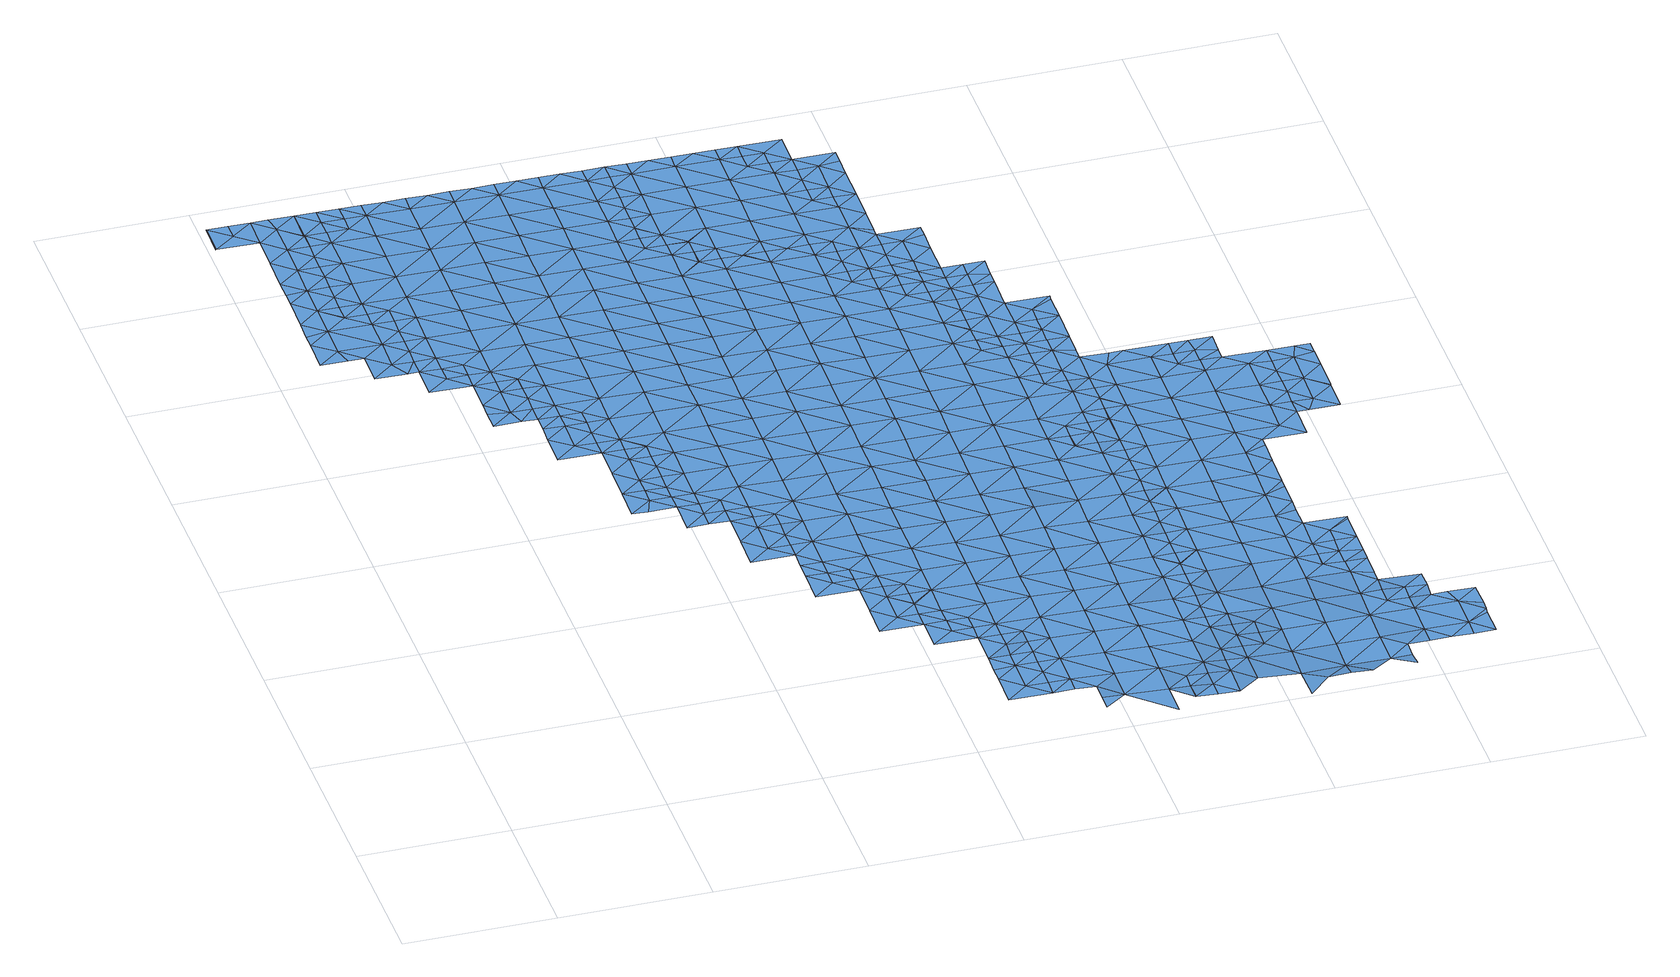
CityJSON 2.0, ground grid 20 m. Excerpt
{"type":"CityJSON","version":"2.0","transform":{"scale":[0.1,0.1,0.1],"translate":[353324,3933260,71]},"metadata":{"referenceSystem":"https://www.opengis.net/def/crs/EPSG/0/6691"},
"CityObjects":{
"waterbody1":{"type":"WaterBody","attributes":{"name":"4","class":"1140","function":"1","WaterBodyRiverFloodingRiskAttribute.description":"2","WaterBodyRiverFloodingRiskAttribute.rankOrg":"2","WaterBodyRiverFloodingRiskAttribute.adminType":"2","WaterBodyRiverFloodingRiskAttribute.scale":"L1"},"geometry":[{"type":"MultiSurface","lod":"1","boundaries":[[[0,1,2]],[[0,3,1]],[[4,5,6]],[[4,6,7]],[[8,9,10]],[[11,9,12]],[[0,13,3]],[[13,11,14]],[[15,1,3]],[[16,17,18]],[[11,19,14]],[[20,11,12]],[[21,12,9]],[[8,21,9]],[[22,8,10]],[[22,10,23]],[[24,6,25]],[[6,26,25]],[[6,5,26]],[[16,18,27]],[[28,27,18]],[[29,5,30]],[[31,5,29]],[[30,5,4]],[[32,10,33]],[[33,10,9]],[[33,9,13]],[[13,9,11]],[[3,13,14]],[[3,14,15]],[[34,17,16]],[[35,36,31]],[[28,18,37]],[[18,38,37]],[[17,38,18]],[[38,20,37]],[[38,11,20]],[[38,19,11]],[[39,40,41]],[[41,40,42]],[[43,42,40]],[[5,44,26]],[[45,26,44]],[[46,47,44]],[[45,44,47]],[[48,31,29]],[[48,35,31]],[[42,49,41]],[[49,42,36]],[[7,6,50]],[[23,10,50]],[[51,23,50]],[[51,50,52]],[[50,6,52]],[[24,52,6]],[[53,54,55]],[[55,43,53]],[[55,5,31]],[[50,56,7]],[[56,50,32]],[[32,50,10]],[[42,55,36]],[[42,43,55]],[[44,5,55]],[[46,44,54]],[[44,55,54]],[[36,55,31]]]}]},
"waterbody2":{"type":"WaterBody","attributes":{"name":"4","class":"1140","function":"1","WaterBodyRiverFloodingRiskAttribute.description":"2","WaterBodyRiverFloodingRiskAttribute.rankOrg":"3","WaterBodyRiverFloodingRiskAttribute.adminType":"2","WaterBodyRiverFloodingRiskAttribute.scale":"L1"},"geometry":[{"type":"MultiSurface","lod":"1","boundaries":[[[24,25,26]],[[24,26,57]],[[57,26,45]],[[52,24,57]],[[58,23,51]],[[40,39,59]],[[58,52,57]],[[51,52,58]],[[43,40,59]],[[39,60,59]],[[45,47,57]],[[61,8,22]],[[53,43,62]],[[61,23,58]],[[22,23,61]],[[43,59,62]],[[54,53,62]],[[60,63,59]],[[37,12,21]],[[64,58,57]],[[61,65,8]],[[37,20,12]],[[66,57,47]],[[65,37,21]],[[67,54,62]],[[46,54,67]],[[21,8,65]],[[47,46,67]],[[68,62,59]],[[64,61,58]],[[69,63,70]],[[68,59,63]],[[70,71,69]],[[66,47,67]],[[28,37,65]],[[69,71,72]],[[64,57,66]],[[73,65,61]],[[68,63,69]],[[65,27,28]],[[72,74,69]],[[67,62,75]],[[76,66,67]],[[77,78,79]],[[73,61,64]],[[80,79,78]],[[62,68,75]],[[81,27,65]],[[73,81,65]],[[82,80,78]],[[83,69,74]],[[83,84,69]],[[78,85,82]],[[76,67,75]],[[86,64,66]],[[87,82,85]],[[83,87,85]],[[77,88,78]],[[84,89,69]],[[85,84,83]],[[90,16,27]],[[91,75,68]],[[92,93,94]],[[95,66,76]],[[96,73,64]],[[92,97,93]],[[68,69,89]],[[81,90,27]],[[90,34,16]],[[97,98,93]],[[88,99,78]],[[100,101,102]],[[86,66,95]],[[96,81,73]],[[103,94,104]],[[105,100,106]],[[94,93,104]],[[88,103,104]],[[107,34,90]],[[98,108,93]],[[100,102,106]],[[85,78,99]],[[109,84,85]],[[91,68,89]],[[76,75,91]],[[104,99,88]],[[96,64,86]],[[108,110,93]],[[111,105,106]],[[112,105,111]],[[99,109,85]],[[81,113,90]],[[114,112,111]],[[102,115,106]],[[96,113,81]],[[116,107,90]],[[117,104,93]],[[95,76,118]],[[84,119,89]],[[118,76,91]],[[120,93,110]],[[121,114,111]],[[122,114,121]],[[123,124,125]],[[118,126,95]],[[127,116,90]],[[110,122,121]],[[113,127,90]],[[128,111,106]],[[129,115,124]],[[130,99,104]],[[86,95,126]],[[131,106,115]],[[132,96,86]],[[120,110,121]],[[84,109,119]],[[128,121,111]],[[124,123,129]],[[117,93,120]],[[133,134,135]],[[91,89,136]],[[137,109,99]],[[131,115,129]],[[138,86,126]],[[139,133,140]],[[141,113,96]],[[89,119,136]],[[136,142,91]],[[123,143,129]],[[133,135,140]],[[144,116,127]],[[145,120,121]],[[130,104,117]],[[137,119,109]],[[106,131,128]],[[132,86,138]],[[132,141,96]],[[146,139,140]],[[147,139,146]],[[128,145,121]],[[148,147,146]],[[135,149,140]],[[118,91,150]],[[113,151,127]],[[152,144,127]],[[137,99,130]],[[129,153,131]],[[154,136,119]],[[155,117,120]],[[126,118,150]],[[156,157,143]],[[153,129,143]],[[156,148,157]],[[91,142,150]],[[145,158,120]],[[148,146,157]],[[151,152,127]],[[155,130,117]],[[159,128,131]],[[160,142,136]],[[161,140,149]],[[162,163,164]],[[138,126,165]],[[166,132,138]],[[154,119,137]],[[153,167,131]],[[165,126,150]],[[149,162,164]],[[113,141,151]],[[163,168,164]],[[143,157,153]],[[146,140,161]],[[165,166,138]],[[159,145,128]],[[169,137,130]],[[120,158,155]],[[146,170,157]],[[161,149,164]],[[171,141,132]],[[160,136,154]],[[172,150,142]],[[173,174,175]],[[168,176,164]],[[160,177,142]],[[170,153,157]],[[166,171,132]],[[178,152,151]],[[179,146,161]],[[180,181,174]],[[182,154,137]],[[131,167,159]],[[145,183,158]],[[169,130,155]],[[159,183,145]],[[184,165,150]],[[185,186,181]],[[169,182,137]],[[174,173,180]],[[176,187,164]],[[141,188,151]],[[146,179,170]],[[151,189,178]],[[190,160,154]],[[191,185,176]],[[185,181,180]],[[191,186,185]],[[170,192,153]],[[153,193,167]],[[142,177,172]],[[183,194,158]],[[173,195,180]],[[182,190,154]],[[196,141,171]],[[161,164,187]],[[165,197,166]],[[185,187,176]],[[155,158,194]],[[198,169,155]],[[187,199,161]],[[184,150,172]],[[188,141,196]],[[151,188,189]],[[160,200,177]],[[201,185,180]],[[190,200,160]],[[179,161,199]],[[202,183,159]],[[179,203,170]],[[201,180,195]],[[153,192,193]],[[204,205,206]],[[199,203,179]],[[197,165,184]],[[171,166,197]],[[169,207,182]],[[208,196,171]],[[159,167,202]],[[206,205,209]],[[195,204,206]],[[177,210,172]],[[155,194,198]],[[200,210,177]],[[211,192,170]],[[212,213,214]],[[197,208,171]],[[213,215,216]],[[202,167,193]],[[217,189,188]],[[216,214,213]],[[218,190,182]],[[201,219,185]],[[185,220,187]],[[201,195,206]],[[203,211,170]],[[207,169,198]],[[221,188,196]],[[202,222,183]],[[183,223,194]],[[209,224,206]],[[207,218,182]],[[187,220,199]],[[225,226,227]],[[226,215,213]],[[225,215,226]],[[228,200,190]],[[184,172,229]],[[230,197,184]],[[192,231,193]],[[212,232,213]],[[217,188,233]],[[172,210,229]],[[196,208,221]],[[185,219,220]],[[198,194,223]],[[234,235,224]],[[236,192,211]],[[193,231,202]],[[234,227,235]],[[183,222,223]],[[237,207,198]],[[228,190,218]],[[227,226,235]],[[200,238,210]],[[223,239,198]],[[197,240,208]],[[241,219,201]],[[242,188,221]],[[206,224,243]],[[213,244,226]],[[184,229,230]],[[233,188,242]],[[231,192,236]],[[245,246,232]],[[244,213,232]],[[245,247,246]],[[201,206,241]],[[248,222,202]],[[199,220,249]],[[203,199,250]],[[238,200,228]],[[224,235,243]],[[210,251,229]],[[240,197,230]],[[241,206,243]],[[208,252,221]],[[211,203,250]],[[240,252,208]],[[253,220,219]],[[254,233,242]],[[199,249,250]],[[226,255,235]],[[237,198,239]],[[244,232,246]],[[222,248,223]],[[256,228,218]],[[202,231,257]],[[258,255,226]],[[229,259,230]],[[218,207,260]],[[261,253,219]],[[210,238,251]],[[258,226,244]],[[236,211,262]],[[263,231,236]],[[261,219,241]],[[252,264,221]],[[265,254,242]],[[220,253,249]],[[260,207,237]],[[256,238,228]],[[202,257,248]],[[211,250,262]],[[242,221,264]],[[243,235,255]],[[240,230,266]],[[229,251,259]],[[267,265,242]],[[268,257,231]],[[239,223,269]],[[263,236,262]],[[256,218,260]],[[270,271,240]],[[269,223,248]],[[272,237,239]],[[273,274,246]],[[238,275,251]],[[240,266,270]],[[276,230,259]],[[252,240,277]],[[278,261,241]],[[266,230,276]],[[244,274,258]],[[246,279,273]],[[242,264,267]],[[244,246,274]],[[277,240,271]],[[280,264,252]],[[281,272,239]],[[243,255,282]],[[241,243,278]],[[268,231,263]],[[249,253,283]],[[284,285,252]],[[250,249,286]],[[284,252,277]],[[285,280,252]],[[268,287,257]],[[275,238,256]],[[257,288,248]],[[251,289,259]],[[239,269,281]],[[278,243,282]],[[262,250,286]],[[290,266,276]],[[291,276,259]],[[292,253,261]],[[293,265,267]],[[249,283,286]],[[280,294,264]],[[258,295,255]],[[260,237,272]],[[278,296,261]],[[248,288,269]],[[297,291,259]],[[294,298,264]],[[264,298,267]],[[299,256,260]],[[296,292,261]],[[292,283,253]],[[251,275,289]],[[300,258,274]],[[289,301,259]],[[288,257,287]],[[276,302,290]],[[303,262,286]],[[304,305,273]],[[306,274,273]],[[307,299,260]],[[263,308,268]],[[309,302,276]],[[259,301,297]],[[305,306,273]],[[310,311,267]],[[263,262,308]],[[307,260,272]],[[276,291,309]],[[256,299,275]],[[282,255,295]],[[267,298,310]],[[293,267,311]],[[258,300,295]],[[308,262,303]],[[312,278,282]],[[290,302,313]],[[314,287,268]],[[292,315,283]],[[283,316,286]],[[308,317,268]],[[275,318,289]],[[319,300,274]],[[269,288,320]],[[281,269,321]],[[315,316,283]],[[322,297,301]],[[317,314,268]],[[278,312,296]],[[314,288,287]],[[319,274,306]],[[272,281,321]],[[282,295,323]],[[269,320,321]],[[272,324,307]],[[312,282,323]],[[275,299,318]],[[318,325,289]],[[303,286,316]],[[300,326,295]],[[301,327,322]],[[296,328,292]],[[301,289,325]],[[288,329,320]],[[306,330,319]],[[331,323,295]],[[272,321,324]],[[332,327,301]],[[328,315,292]],[[333,317,308]],[[300,319,326]],[[334,303,316]],[[296,312,335]],[[336,318,299]],[[320,337,321]],[[308,303,333]],[[338,307,324]],[[288,314,329]],[[330,339,319]],[[332,301,325]],[[329,337,320]],[[299,307,336]],[[333,303,334]],[[340,312,323]],[[332,341,327]],[[296,335,328]],[[295,326,331]],[[331,342,323]],[[339,343,319]],[[344,325,318]],[[328,345,315]],[[315,346,316]],[[343,347,319]],[[307,338,336]],[[333,348,317]],[[319,347,326]],[[349,341,332]],[[312,340,335]],[[350,351,321]],[[351,338,324]],[[314,352,329]],[[353,332,325]],[[350,321,337]],[[347,354,326]],[[314,317,352]],[[344,318,336]],[[326,354,331]],[[324,321,351]],[[334,316,346]],[[355,333,334]],[[323,342,340]],[[332,356,349]],[[315,345,346]],[[317,348,352]],[[357,342,331]],[[346,355,334]],[[358,357,331]],[[353,325,344]],[[329,359,337]],[[360,356,332]],[[331,354,358]],[[353,360,332]],[[361,348,333]],[[362,363,347]],[[347,363,354]],[[328,364,345]],[[336,338,365]],[[335,340,366]],[[328,335,364]],[[357,367,342]],[[368,340,342]],[[337,359,350]],[[329,352,369]],[[367,368,342]],[[338,351,365]],[[364,335,366]],[[359,329,369]],[[370,354,363]],[[348,371,352]],[[344,336,372]],[[368,373,340]],[[333,355,361]],[[353,344,374]],[[362,375,363]],[[373,376,340]],[[359,377,350]],[[340,376,366]],[[350,378,351]],[[336,365,372]],[[379,356,360]],[[380,370,363]],[[377,378,350]],[[381,382,353]],[[375,383,363]],[[376,384,366]],[[385,369,352]],[[381,353,374]],[[345,364,386]],[[346,345,387]],[[384,388,366]],[[351,378,365]],[[348,361,371]],[[383,380,363]],[[371,389,352]],[[360,353,382]],[[388,390,366]],[[374,344,391]],[[344,372,391]],[[387,392,346]],[[392,361,355]],[[382,393,360]],[[360,394,379]],[[364,366,390]],[[345,386,387]],[[395,372,365]],[[393,394,360]],[[355,346,392]],[[396,371,361]],[[397,398,364]],[[399,374,391]],[[364,390,397]],[[385,352,389]],[[359,369,385]],[[386,364,398]],[[372,400,391]],[[401,396,361]],[[392,401,361]],[[385,402,359]],[[396,403,371]],[[365,378,395]],[[404,405,386]],[[406,399,391]],[[403,407,371]],[[386,398,404]],[[377,408,378]],[[377,359,402]],[[387,386,405]],[[409,406,391]],[[389,371,407]],[[372,410,400]],[[409,391,400]],[[396,401,411]],[[402,412,377]],[[372,395,410]],[[387,405,413]],[[414,415,387]],[[414,387,413]],[[416,417,378]],[[378,417,395]],[[392,387,415]],[[377,412,408]],[[416,378,408]],[[418,411,401]],[[419,401,392]],[[417,420,395]],[[421,400,410]],[[422,419,392]],[[422,392,415]],[[385,423,402]],[[424,425,395]],[[395,425,410]],[[389,407,426]],[[424,395,420]],[[427,426,407]],[[385,389,428]],[[429,408,412]],[[430,412,402]],[[431,432,401]],[[431,401,419]],[[433,430,402]],[[428,389,426]],[[385,428,423]],[[433,402,423]],[[418,401,432]],[[434,435,410]],[[434,410,425]],[[421,410,435]],[[436,429,412]],[[427,437,426]],[[438,436,412]],[[438,412,430]],[[439,423,428]],[[440,441,426]],[[426,442,428]],[[440,426,437]],[[437,443,440]],[[444,439,428]],[[426,441,442]],[[445,444,428]],[[445,428,442]]]}]},
"waterbody3":{"type":"WaterBody","attributes":{"name":"4","class":"1140","function":"1","WaterBodyRiverFloodingRiskAttribute.description":"2","WaterBodyRiverFloodingRiskAttribute.rankOrg":"2","WaterBodyRiverFloodingRiskAttribute.adminType":"2","WaterBodyRiverFloodingRiskAttribute.scale":"L1"},"geometry":[{"type":"MultiSurface","lod":"1","boundaries":[[[63,60,70]],[[446,71,447]],[[446,447,39]],[[60,39,447]],[[447,71,70]],[[447,70,60]]]}]},
"waterbody4":{"type":"WaterBody","attributes":{"name":"4","class":"1140","function":"1","WaterBodyRiverFloodingRiskAttribute.description":"2","WaterBodyRiverFloodingRiskAttribute.rankOrg":"2","WaterBodyRiverFloodingRiskAttribute.adminType":"2","WaterBodyRiverFloodingRiskAttribute.scale":"L1"},"geometry":[{"type":"MultiSurface","lod":"1","boundaries":[[[82,448,449]],[[448,450,449]],[[83,74,87]],[[72,71,448]],[[72,448,74]],[[87,74,448]],[[82,87,448]],[[451,79,80]],[[451,80,449]],[[451,449,452]],[[452,449,453]],[[82,449,80]],[[453,449,450]],[[450,448,71]]]}]},
"waterbody5":{"type":"WaterBody","attributes":{"name":"4","class":"1140","function":"1","WaterBodyRiverFloodingRiskAttribute.description":"2","WaterBodyRiverFloodingRiskAttribute.rankOrg":"2","WaterBodyRiverFloodingRiskAttribute.adminType":"2","WaterBodyRiverFloodingRiskAttribute.scale":"L1"},"geometry":[{"type":"MultiSurface","lod":"1","boundaries":[[[77,454,455]],[[103,77,455]],[[103,88,77]],[[455,454,456]],[[454,77,79]],[[94,457,92]],[[457,94,455]],[[455,456,457]],[[455,94,103]],[[458,97,457]],[[92,457,97]],[[456,458,457]]]}]},
"waterbody6":{"type":"WaterBody","attributes":{"name":"4","class":"1140","function":"1","WaterBodyRiverFloodingRiskAttribute.description":"2","WaterBodyRiverFloodingRiskAttribute.rankOrg":"1","WaterBodyRiverFloodingRiskAttribute.adminType":"2","WaterBodyRiverFloodingRiskAttribute.scale":"L1"},"geometry":[{"type":"MultiSurface","lod":"1","boundaries":[[[459,460,461]],[[462,460,459]],[[100,460,101]],[[460,462,101]],[[463,461,460]],[[105,463,100]],[[463,460,100]]]}]},
"waterbody7":{"type":"WaterBody","attributes":{"name":"4","class":"1140","function":"1","WaterBodyRiverFloodingRiskAttribute.description":"2","WaterBodyRiverFloodingRiskAttribute.rankOrg":"2","WaterBodyRiverFloodingRiskAttribute.adminType":"2","WaterBodyRiverFloodingRiskAttribute.scale":"L1"},"geometry":[{"type":"MultiSurface","lod":"1","boundaries":[[[461,464,465]],[[465,464,466]],[[465,466,97]],[[98,97,466]],[[108,98,466]],[[122,108,466]],[[466,464,114]],[[108,122,110]],[[122,466,114]],[[112,114,464]],[[461,463,464]],[[112,464,105]],[[463,105,464]]]}]},
"waterbody8":{"type":"WaterBody","attributes":{"name":"4","class":"1140","function":"1","WaterBodyRiverFloodingRiskAttribute.description":"2","WaterBodyRiverFloodingRiskAttribute.rankOrg":"2","WaterBodyRiverFloodingRiskAttribute.adminType":"2","WaterBodyRiverFloodingRiskAttribute.scale":"L1"},"geometry":[{"type":"MultiSurface","lod":"1","boundaries":[[[467,468,469]],[[468,467,124]],[[124,467,125]],[[101,469,468]],[[102,101,468]],[[115,468,124]],[[115,102,468]]]}]},
"waterbody9":{"type":"WaterBody","attributes":{"name":"4","class":"1140","function":"1","WaterBodyRiverFloodingRiskAttribute.description":"2","WaterBodyRiverFloodingRiskAttribute.rankOrg":"2","WaterBodyRiverFloodingRiskAttribute.adminType":"2","WaterBodyRiverFloodingRiskAttribute.scale":"L1"},"geometry":[{"type":"MultiSurface","lod":"1","boundaries":[[[470,148,156]],[[156,143,470]],[[123,470,143]],[[470,123,125]],[[471,470,472]],[[125,472,470]],[[470,471,148]],[[148,471,147]],[[471,139,147]],[[472,473,471]],[[471,473,139]]]}]},
"waterbody10":{"type":"WaterBody","attributes":{"name":"4","class":"1140","function":"1","WaterBodyRiverFloodingRiskAttribute.description":"2","WaterBodyRiverFloodingRiskAttribute.rankOrg":"2","WaterBodyRiverFloodingRiskAttribute.adminType":"2","WaterBodyRiverFloodingRiskAttribute.scale":"L1"},"geometry":[{"type":"MultiSurface","lod":"1","boundaries":[[[474,162,135]],[[163,474,475]],[[149,135,162]],[[135,134,474]],[[134,475,474]],[[474,163,162]]]}]},
"waterbody11":{"type":"WaterBody","attributes":{"name":"4","class":"1140","function":"1","WaterBodyRiverFloodingRiskAttribute.description":"2","WaterBodyRiverFloodingRiskAttribute.rankOrg":"2","WaterBodyRiverFloodingRiskAttribute.adminType":"2","WaterBodyRiverFloodingRiskAttribute.scale":"L1"},"geometry":[{"type":"MultiSurface","lod":"1","boundaries":[[[174,476,175]],[[181,476,174]],[[477,476,478]],[[478,476,181]],[[186,478,181]],[[191,478,186]],[[191,176,478]],[[476,477,479]],[[175,476,479]],[[168,163,478]],[[163,477,478]],[[478,176,168]]]}]},
"waterbody12":{"type":"WaterBody","attributes":{"name":"4","class":"1140","function":"1","WaterBodyRiverFloodingRiskAttribute.description":"2","WaterBodyRiverFloodingRiskAttribute.rankOrg":"2","WaterBodyRiverFloodingRiskAttribute.adminType":"2","WaterBodyRiverFloodingRiskAttribute.scale":"L1"},"geometry":[{"type":"MultiSurface","lod":"1","boundaries":[[[480,481,205]],[[195,173,204]],[[175,481,480]],[[173,175,480]],[[173,480,204]],[[204,480,205]]]}]},
"waterbody13":{"type":"WaterBody","attributes":{"name":"4","class":"1140","function":"1","WaterBodyRiverFloodingRiskAttribute.description":"2","WaterBodyRiverFloodingRiskAttribute.rankOrg":"1","WaterBodyRiverFloodingRiskAttribute.adminType":"2","WaterBodyRiverFloodingRiskAttribute.scale":"L1"},"geometry":[{"type":"MultiSurface","lod":"1","boundaries":[[[482,483,484]],[[485,486,487]],[[215,486,216]],[[215,482,486]],[[225,482,215]],[[486,485,214]],[[486,214,216]],[[482,484,487]],[[486,482,487]],[[227,482,225]],[[227,488,482]],[[488,483,482]]]}]},
"waterbody14":{"type":"WaterBody","attributes":{"name":"4","class":"1140","function":"1","WaterBodyRiverFloodingRiskAttribute.description":"2","WaterBodyRiverFloodingRiskAttribute.rankOrg":"2","WaterBodyRiverFloodingRiskAttribute.adminType":"2","WaterBodyRiverFloodingRiskAttribute.scale":"L1"},"geometry":[{"type":"MultiSurface","lod":"1","boundaries":[[[234,224,489]],[[488,227,234]],[[488,489,483]],[[488,234,489]],[[205,483,489]],[[209,205,489]],[[209,489,224]]]}]},
"waterbody15":{"type":"WaterBody","attributes":{"name":"4","class":"1140","function":"1","WaterBodyRiverFloodingRiskAttribute.description":"2","WaterBodyRiverFloodingRiskAttribute.rankOrg":"2","WaterBodyRiverFloodingRiskAttribute.adminType":"2","WaterBodyRiverFloodingRiskAttribute.scale":"L1"},"geometry":[{"type":"MultiSurface","lod":"1","boundaries":[[[304,490,305]],[[491,492,490]],[[330,306,305]],[[305,490,492]],[[330,305,492]],[[491,493,492]],[[492,339,330]],[[493,339,492]],[[494,339,493]],[[494,495,339]],[[495,347,343]],[[343,339,495]],[[362,347,495]],[[496,495,494]],[[497,357,358]],[[375,362,495]],[[358,354,497]],[[354,370,497]],[[497,498,357]],[[499,375,495]],[[496,499,495]],[[498,368,367]],[[367,357,498]],[[370,380,497]],[[498,500,368]],[[373,500,376]],[[373,368,500]],[[501,502,496]],[[376,503,384]],[[504,498,497]],[[499,505,375]],[[500,503,376]],[[383,505,380]],[[504,497,380]],[[383,375,505]],[[388,384,503]],[[506,499,496]],[[390,388,503]],[[507,500,498]],[[506,496,502]],[[504,508,498]],[[504,380,505]],[[403,396,411]],[[397,390,509]],[[390,503,509]],[[398,397,509]],[[508,507,498]],[[500,507,503]],[[506,510,499]],[[499,511,505]],[[418,512,411]],[[506,502,513]],[[404,398,514]],[[403,512,407]],[[403,411,512]],[[511,504,505]],[[398,509,514]],[[405,404,514]],[[515,413,405]],[[507,516,503]],[[515,405,514]],[[427,407,512]],[[414,413,515]],[[513,517,506]],[[518,508,504]],[[415,414,515]],[[509,503,516]],[[499,510,511]],[[418,432,512]],[[519,419,422]],[[437,427,512]],[[519,415,515]],[[422,415,519]],[[520,510,506]],[[514,509,521]],[[522,515,514]],[[518,504,511]],[[523,507,508]],[[524,506,517]],[[521,509,516]],[[437,512,432]],[[518,525,508]],[[526,432,431]],[[527,430,433]],[[524,520,506]],[[526,419,519]],[[431,419,526]],[[525,523,508]],[[433,423,527]],[[432,443,437]],[[507,523,516]],[[522,514,521]],[[423,439,527]],[[510,528,511]],[[522,529,515]],[[432,530,443]],[[515,531,519]],[[532,436,438]],[[530,432,526]],[[532,430,527]],[[438,430,532]],[[529,531,515]],[[516,533,521]],[[439,444,527]],[[530,534,443]],[[440,534,441]],[[518,511,528]],[[535,436,532]],[[440,443,534]],[[536,525,518]],[[537,532,527]],[[510,520,528]],[[444,537,527]],[[531,538,519]],[[538,530,526]],[[442,441,534]],[[539,522,521]],[[528,536,518]],[[516,523,533]],[[540,523,525]],[[541,542,524]],[[524,542,520]],[[526,519,538]],[[541,524,543]],[[445,544,444]],[[545,535,532]],[[544,442,534]],[[546,540,525]],[[445,442,544]],[[537,547,532]],[[539,529,522]],[[547,545,532]],[[548,521,533]],[[540,549,523]],[[444,550,537]],[[549,551,523]],[[525,552,546]],[[542,553,520]],[[550,444,544]],[[539,521,548]],[[552,525,536]],[[533,523,551]],[[534,530,554]],[[529,555,531]],[[556,536,528]],[[539,555,529]],[[550,557,537]],[[530,538,554]],[[551,558,533]],[[528,520,553]],[[559,556,528]],[[548,533,558]],[[544,534,560]],[[561,538,531]],[[562,546,552]],[[563,552,536]],[[555,564,531]],[[553,542,565]],[[534,554,560]],[[566,563,536]],[[566,536,556]],[[548,567,539]],[[559,528,553]],[[561,554,538]],[[548,558,568]],[[550,544,569]],[[548,568,567]],[[557,550,570]],[[558,551,571]],[[572,573,552]],[[544,560,569]],[[565,574,553]],[[572,552,563]],[[539,575,555]],[[551,576,571]],[[562,552,573]],[[577,539,567]],[[550,578,570]],[[579,556,559]],[[531,564,561]],[[554,580,560]],[[578,550,569]],[[575,539,577]],[[571,581,558]],[[582,559,553]],[[576,583,571]],[[584,555,575]],[[582,553,574]],[[564,555,584]],[[554,561,580]],[[560,585,569]],[[586,581,571]],[[579,559,587]],[[588,589,564]],[[586,571,583]],[[590,570,578]],[[582,591,559]],[[564,584,588]],[[561,564,589]],[[592,560,580]],[[578,569,593]],[[582,574,594]],[[559,591,587]],[[593,595,578]],[[595,590,578]],[[585,560,592]],[[561,596,580]],[[593,569,585]],[[594,597,582]],[[587,591,598]],[[561,589,596]],[[580,599,592]],[[582,600,591]],[[601,593,585]],[[582,597,602]],[[591,603,598]],[[600,582,602]],[[599,580,596]],[[589,604,596]],[[605,591,600]],[[603,591,605]],[[606,607,592]],[[601,585,608]],[[606,592,599]],[[585,592,607]],[[609,599,596]],[[604,609,596]],[[585,607,608]],[[610,606,599]],[[611,599,609]],[[610,599,611]],[[612,613,606]],[[606,613,607]],[[614,608,607]],[[606,610,612]],[[615,614,607]],[[607,613,615]]]}]},
"waterbody16":{"type":"WaterBody","attributes":{"name":"4","class":"1140","function":"1","WaterBodyRiverFloodingRiskAttribute.description":"2","WaterBodyRiverFloodingRiskAttribute.rankOrg":"2","WaterBodyRiverFloodingRiskAttribute.adminType":"2","WaterBodyRiverFloodingRiskAttribute.scale":"L1"},"geometry":[{"type":"MultiSurface","lod":"1","boundaries":[[[271,270,616]],[[270,266,616]],[[379,394,617]],[[356,617,618]],[[349,356,618]],[[349,618,341]],[[291,297,309]],[[619,620,394]],[[341,618,327]],[[327,618,621]],[[302,309,621]],[[622,623,624]],[[622,624,625]],[[626,625,624]],[[626,627,625]],[[626,628,627]],[[629,628,626]],[[630,631,616]],[[631,630,632]],[[630,633,632]],[[634,632,633]],[[298,632,634]],[[294,632,298]],[[294,280,632]],[[619,635,620]],[[322,621,297]],[[309,297,621]],[[322,327,621]],[[379,617,356]],[[393,619,394]],[[636,620,635]],[[637,635,619]],[[620,617,394]],[[638,637,619]],[[633,629,626]],[[298,634,310]],[[310,634,311]],[[639,311,634]],[[640,641,642]],[[642,641,624]],[[643,642,624]],[[640,644,641]],[[644,634,641]],[[639,634,644]],[[641,634,633]],[[641,633,626]],[[631,632,280]],[[631,277,616]],[[630,629,633]],[[645,625,627]],[[646,645,627]],[[626,624,641]],[[623,643,624]],[[647,646,627]],[[647,627,648]],[[649,648,628]],[[631,285,284]],[[631,280,285]],[[284,277,631]],[[277,271,616]],[[290,313,616]],[[616,266,290]],[[628,648,627]],[[617,650,618]],[[638,651,652]],[[618,653,621]],[[302,621,653]],[[654,655,656]],[[654,657,655]],[[657,658,655]],[[629,659,628]],[[659,629,650]],[[630,650,629]],[[650,630,653]],[[630,616,653]],[[399,406,651]],[[313,302,653]],[[659,617,620]],[[659,620,655]],[[659,655,658]],[[636,656,620]],[[616,313,653]],[[618,650,653]],[[650,617,659]],[[659,658,628]],[[649,628,658]],[[656,655,620]],[[651,406,652]],[[651,374,399]],[[381,374,651]],[[393,382,619]],[[651,638,619]],[[651,619,382]],[[382,381,651]]]}]},
"waterbody17":{"type":"WaterBody","attributes":{"name":"4","class":"1140","function":"1","WaterBodyRiverFloodingRiskAttribute.description":"2","WaterBodyRiverFloodingRiskAttribute.rankOrg":"1","WaterBodyRiverFloodingRiskAttribute.adminType":"2","WaterBodyRiverFloodingRiskAttribute.scale":"L1"},"geometry":[{"type":"MultiSurface","lod":"1","boundaries":[[[645,646,660]],[[661,660,646]],[[660,622,625]],[[623,622,660]],[[660,661,623]],[[625,645,660]]]}]},
"waterbody18":{"type":"WaterBody","attributes":{"name":"4","class":"1140","function":"1","WaterBodyRiverFloodingRiskAttribute.description":"2","WaterBodyRiverFloodingRiskAttribute.rankOrg":"2","WaterBodyRiverFloodingRiskAttribute.adminType":"2","WaterBodyRiverFloodingRiskAttribute.scale":"L1"},"geometry":[{"type":"MultiSurface","lod":"1","boundaries":[[[662,663,435]],[[421,435,663]],[[663,400,421]],[[400,663,409]],[[664,406,663]],[[664,662,665]],[[662,664,663]],[[409,663,406]]]}]},
"waterbody19":{"type":"WaterBody","attributes":{"name":"4","class":"1140","function":"1","WaterBodyRiverFloodingRiskAttribute.description":"2","WaterBodyRiverFloodingRiskAttribute.rankOrg":"1","WaterBodyRiverFloodingRiskAttribute.adminType":"2","WaterBodyRiverFloodingRiskAttribute.scale":"L1"},"geometry":[{"type":"MultiSurface","lod":"1","boundaries":[[[666,667,668]],[[665,669,670]],[[666,668,669]],[[667,635,668]],[[638,668,637]],[[652,670,638]],[[670,669,668]],[[670,668,638]],[[635,637,668]],[[406,664,652]],[[652,664,670]],[[664,665,670]]]}]},
"waterbody20":{"type":"WaterBody","attributes":{"name":"4","class":"1140","function":"1","WaterBodyRiverFloodingRiskAttribute.description":"2","WaterBodyRiverFloodingRiskAttribute.rankOrg":"1","WaterBodyRiverFloodingRiskAttribute.adminType":"2","WaterBodyRiverFloodingRiskAttribute.scale":"L1"},"geometry":[{"type":"MultiSurface","lod":"1","boundaries":[[[671,672,673]],[[649,673,648]],[[671,673,654]],[[657,654,673]],[[647,672,646]],[[648,672,647]],[[672,674,646]],[[672,675,674]],[[675,672,671]],[[673,672,648]],[[649,658,673]],[[658,657,673]]]}]},
"waterbody21":{"type":"WaterBody","attributes":{"name":"4","class":"1140","function":"1","WaterBodyRiverFloodingRiskAttribute.description":"2","WaterBodyRiverFloodingRiskAttribute.rankOrg":"2","WaterBodyRiverFloodingRiskAttribute.adminType":"2","WaterBodyRiverFloodingRiskAttribute.scale":"L1"},"geometry":[{"type":"MultiSurface","lod":"1","boundaries":[[[416,676,417]],[[436,676,429]],[[677,676,436]],[[408,429,416]],[[434,678,435]],[[679,435,678]],[[416,429,676]],[[679,678,680]],[[681,682,676]],[[683,680,678]],[[682,417,676]],[[425,678,434]],[[424,682,425]],[[684,685,686]],[[687,685,684]],[[683,678,682]],[[687,683,685]],[[681,676,677]],[[424,420,682]],[[682,420,417]],[[688,685,681]],[[682,678,425]],[[681,683,682]],[[685,683,681]],[[688,686,685]]]}]},
"waterbody22":{"type":"WaterBody","attributes":{"name":"4","class":"1140","function":"1","WaterBodyRiverFloodingRiskAttribute.description":"2","WaterBodyRiverFloodingRiskAttribute.rankOrg":"1","WaterBodyRiverFloodingRiskAttribute.adminType":"2","WaterBodyRiverFloodingRiskAttribute.scale":"L1"},"geometry":[{"type":"MultiSurface","lod":"1","boundaries":[[[679,689,435]],[[679,690,689]],[[435,689,662]],[[662,689,691]],[[679,680,690]],[[691,689,692]],[[689,690,692]],[[662,691,665]]]}]},
"waterbody23":{"type":"WaterBody","attributes":{"name":"4","class":"1140","function":"1","WaterBodyRiverFloodingRiskAttribute.description":"2","WaterBodyRiverFloodingRiskAttribute.rankOrg":"1","WaterBodyRiverFloodingRiskAttribute.adminType":"2","WaterBodyRiverFloodingRiskAttribute.scale":"L1"},"geometry":[{"type":"MultiSurface","lod":"1","boundaries":[[[535,545,693]],[[686,693,545]],[[677,436,693]],[[535,693,436]],[[686,688,693]],[[693,681,677]],[[688,681,693]]]}]},
"waterbody24":{"type":"WaterBody","attributes":{"name":"4","class":"1140","function":"1","WaterBodyRiverFloodingRiskAttribute.description":"2","WaterBodyRiverFloodingRiskAttribute.rankOrg":"1","WaterBodyRiverFloodingRiskAttribute.adminType":"2","WaterBodyRiverFloodingRiskAttribute.scale":"L1"},"geometry":[{"type":"MultiSurface","lod":"1","boundaries":[[[549,540,546]],[[549,546,694]],[[695,583,694]],[[562,695,694]],[[562,694,546]],[[562,573,695]],[[549,694,551]],[[694,583,576]],[[576,551,694]]]}]},
"waterbody25":{"type":"WaterBody","attributes":{"name":"4","class":"1140","function":"1","WaterBodyRiverFloodingRiskAttribute.description":"2","WaterBodyRiverFloodingRiskAttribute.rankOrg":"1","WaterBodyRiverFloodingRiskAttribute.adminType":"2","WaterBodyRiverFloodingRiskAttribute.scale":"L1"},"geometry":[{"type":"MultiSurface","lod":"1","boundaries":[[[696,579,587]],[[579,697,556]],[[696,698,697]],[[697,566,556]],[[563,697,698]],[[579,696,697]],[[563,566,697]]]}]},
"waterbody26":{"type":"WaterBody","attributes":{"name":"4","class":"1140","function":"1","WaterBodyRiverFloodingRiskAttribute.description":"2","WaterBodyRiverFloodingRiskAttribute.rankOrg":"1","WaterBodyRiverFloodingRiskAttribute.adminType":"2","WaterBodyRiverFloodingRiskAttribute.scale":"L1"},"geometry":[{"type":"MultiSurface","lod":"1","boundaries":[[[595,699,590]],[[601,608,700]],[[601,700,701]],[[601,701,593]],[[699,595,701]],[[701,702,699]],[[701,595,593]],[[700,702,701]]]}]},
"waterbody27":{"type":"WaterBody","attributes":{"name":"4","class":"1140","function":"1","WaterBodyRiverFloodingRiskAttribute.description":"2","WaterBodyRiverFloodingRiskAttribute.rankOrg":"1","WaterBodyRiverFloodingRiskAttribute.adminType":"2","WaterBodyRiverFloodingRiskAttribute.scale":"L1"},"geometry":[{"type":"MultiSurface","lod":"1","boundaries":[[[703,704,613]],[[705,703,706]],[[706,703,707]],[[613,704,615]],[[708,709,710]],[[711,611,609]],[[612,703,613]],[[615,704,614]],[[614,704,709]],[[709,704,710]],[[710,704,705]],[[705,704,703]],[[703,712,707]],[[707,712,713]],[[612,610,703]],[[712,610,611]],[[611,711,712]],[[712,711,713]],[[610,712,703]]]}]}
},
"vertices":[
[4,1295,18],[4,1340,18],[3,1295,18],[32,1317,18],[57,1108,18],[85,1085,18],[85,1131,18],[58,1155,18],[115,1246,18],[88,1270,18],[87,1223,18],[88,1316,18],[116,1292,18],[60,1294,18],[61,1339,18],[32,1340,18],[174,1315,18],[145,1338,18],[145,1315,18],[83,1339,18],[116,1293,18],[116,1269,18],[115,1223,18],[115,1200,18],[113,1131,18],[113,1108,18],[113,1107,18],[173,1292,18],[145,1292,18],[56,1062,18],[56,1080,18],[84,1039,18],[58,1200,18],[59,1247,18],[174,1337,18],[91,1016,18],[112,1015,18],[117,1293,18],[117,1338,18],[168,968,18],[168,991,18],[154,968,18],[140,992,18],[169,1014,18],[141,1084,18],[142,1107,18],[170,1083,18],[170,1107,18],[55,1016,18],[111,969,18],[86,1177,18],[114,1177,18],[114,1154,18],[169,1037,18],[169,1060,18],[141,1038,18],[58,1175,18],
[142,1130,18],[143,1176,18],[196,991,18],[196,967,18],[144,1222,18],[197,1037,18],[224,967,18],[199,1175,18],[144,1269,18],[199,1129,18],[198,1083,18],[253,990,18],[252,943,18],[224,944,18],[223,920,18],[252,920,18],[200,1221,18],[280,919,18],[254,1036,18],[255,1082,18],[307,827,18],[307,850,18],[279,827,18],[279,851,18],[201,1268,18],[280,874,18],[281,919,18],[309,942,18],[308,896,18],[256,1174,18],[280,897,18],[335,826,18],[310,989,18],[202,1314,18],[311,1035,18],[334,757,18],[363,757,18],[334,780,18],[255,1128,18],[257,1221,18],[334,734,18],[362,734,18],[364,849,18],[389,618,18],[389,595,18],[417,594,18],[335,803,18],[363,803,18],[389,640,18],[417,617,18],[202,1337,18],[390,733,18],[365,895,18],[391,733,18],[418,663,18],[390,664,18],[258,1267,18],[390,687,18],[445,594,18],[230,1336,18],[420,802,18],[311,1081,18],[366,941,18],[419,756,18],[419,710,18],[390,710,18],[473,547,18],[444,571,18],[444,547,18],[312,1128,18],[258,1313,18],[474,662,18],[473,570,18],[421,848,18],[474,616,18],[314,1220,18],[499,431,17],[499,408,16],[527,407,16],[366,988,18],[422,894,18],[313,1174,18],[500,454,17],[527,431,17],[314,1266,18],[367,1034,18],[501,546,18],[259,1336,18],[475,709,18],[528,477,17],[500,477,17],[500,500,17],[555,407,16],[368,1080,18],[315,1312,18],[287,1335,18],[530,569,17],[422,940,18],[477,801,18],[501,523,18],[529,523,17],[476,755,18],[531,661,18],[423,987,18],[584,430,16],[555,384,16],[554,360,16],[583,383,16],[369,1127,18],[369,1173,18],[530,615,17],[583,360,16],[477,847,18],[586,522,17],[370,1219,18],[425,1079,18],[638,267,15],[610,291,15],[610,267,15],[611,359,15],[424,1033,18],[315,1335,18],[585,476,17],[638,290,15],[611,313,15],[478,893,18],[532,708,18],[425,1126,18],[639,336,15],[611,314,15],[640,382,15],[372,1311,18],[344,1334,18],[479,940,18],[611,337,15],[586,568,17],[587,614,17],[533,754,18],[666,266,15],[371,1265,18],[426,1172,18],[533,800,18],[641,429,16],[480,986,18],[695,289,15],[588,660,17],[641,475,16],[666,243,15],[665,220,15],[694,243,15],[534,847,18],[427,1218,18],[694,219,15],[481,1032,18],[642,521,16],[748,80,14],[749,103,14],[720,80,14],[721,127,14],[721,103,14],[372,1334,18],[535,893,18],[696,335,15],[697,381,15],[428,1264,18],[589,707,17],[589,753,18],[722,219,15],[721,150,14],[749,150,14],[722,173,14],[536,939,18],[481,1078,18],[482,1125,18],[644,613,17],[776,79,13],[401,1334,18],[722,196,14],[750,196,14],[643,567,16],[591,846,18],[536,985,18],[590,799,18],[483,1171,18],[752,288,15],[428,1310,18],[751,242,15],[805,102,12],[776,56,12],[805,56,11],[776,34,12],[645,706,17],[697,428,15],[698,474,15],[537,1031,18],[484,1217,18],[753,380,15],[429,1333,18],[807,195,13],[592,938,18],[644,659,17],[806,149,12],[538,1077,18],[592,892,18],[752,334,15],[699,520,16],[700,566,16],[484,1263,18],[457,1333,18],[511,1148,18],[485,1309,18],[700,612,16],[646,752,17],[511,1170,18],[512,1193,18],[647,845,18],[861,55,9],[862,101,10],[593,984,18],[539,1124,18],[512,1194,18],[808,287,14],[861,9,8],[512,1240,18],[647,798,17],[808,241,14],[754,427,15],[512,1216,18],[512,1239,18],[755,473,15],[701,658,17],[702,705,17],[594,1030,18],[539,1147,18],[566,1100,18],[810,379,15],[485,1332,18],[513,1263,18],[864,194,12],[809,333,14],[567,1100,18],[513,1286,18],[649,937,18],[863,148,11],[595,1076,18],[567,1146,18],[756,519,15],[889,32,7],[889,55,8],[890,77,8],[648,891,18],[756,565,16],[567,1123,18],[514,1309,18],[514,1332,18],[865,286,13],[567,1147,18],[758,658,16],[811,426,16],[811,472,17],[757,612,16],[650,983,18],[919,100,8],[703,751,17],[703,797,17],[595,1100,18],[864,240,13],[704,844,17],[651,1029,18],[919,147,9],[623,1099,18],[867,378,14],[759,704,17],[918,77,7],[920,193,10],[651,1075,18],[813,565,15],[812,518,15],[866,332,14],[706,936,18],[759,750,17],[705,890,18],[947,76,6],[922,285,13],[624,1099,18],[921,239,11],[947,100,6],[706,982,18],[867,425,15],[868,471,16],[948,123,7],[814,611,16],[652,1099,18],[760,796,17],[761,843,17],[814,657,17],[707,1028,18],[948,170,9],[869,517,15],[680,1098,18],[949,215,10],[949,192,9],[816,749,17],[708,1074,18],[870,564,15],[976,123,6],[976,146,7],[923,377,14],[762,889,18],[922,331,13],[950,238,11],[950,262,12],[815,703,17],[976,169,8],[870,610,16],[762,935,18],[950,285,12],[735,1005,18],[1004,122,5],[951,308,12],[817,795,17],[817,842,17],[708,1098,18],[1005,169,7],[736,1028,18],[736,1051,18],[1004,145,6],[951,308,13],[872,702,17],[924,424,14],[925,470,15],[951,331,13],[871,656,16],[951,354,13],[763,981,18],[926,516,15],[736,1074,18],[737,1097,18],[818,888,17],[898,586,16],[952,377,13],[952,400,14],[763,1005,18],[791,958,18],[926,563,15],[873,748,17],[898,609,16],[953,424,14],[953,446,14],[792,1004,18],[899,632,16],[846,818,17],[791,981,18],[819,934,18],[899,586,16],[873,794,17],[953,447,14],[953,470,15],[954,492,15],[846,841,17],[846,864,17],[927,586,16],[954,539,15],[846,865,17],[819,957,18],[954,516,15],[900,725,17],[847,887,17],[847,910,17],[928,655,16],[927,631,16],[929,701,16],[874,818,17],[901,771,17],[955,562,15],[955,585,15],[901,748,17],[848,933,17],[848,957,18],[902,817,17],[955,631,16],[901,794,17],[929,725,17],[956,654,16],[957,677,16],[957,678,16],[956,631,16],[957,724,16],[957,701,16],
[167,921,18],[196,944,18],
[252,897,18],[251,851,18],[223,875,18],[258,828,18],[222,828,18],[222,855,18],
[279,805,18],[307,804,18],[278,781,18],[306,758,18],[277,735,18],
[331,596,18],[360,618,18],[332,641,18],[352,595,18],[361,641,18],
[361,664,18],[333,688,18],[362,711,18],
[416,548,18],[416,571,18],[388,548,18],
[472,524,18],[471,478,17],[443,501,18],[442,455,17],
[527,384,16],[498,361,16],
[582,291,15],[554,315,15],[582,337,15],[553,268,15],
[638,243,15],[609,221,15],
[693,150,14],[665,174,14],[664,149,14],[663,81,14],[692,104,14],[664,128,14],[693,174,14],
[694,196,15],
[890,32,7],[918,31,6],[918,54,6],[946,31,5],[975,53,4],[975,99,5],[1031,52,1],[977,192,9],[978,238,10],[1032,98,3],[978,284,12],[1031,6,1],[1059,29,5],[979,330,13],[1034,191,7],[1033,145,5],[1088,51,2],[1035,284,11],[1034,237,9],[980,377,13],[1089,97,4],[1089,144,5],[927,609,16],[1088,29,6],[981,423,14],[981,469,14],[1036,330,12],[1116,28,5],[1090,190,9],[982,515,15],[1145,96,4],[1037,376,13],[1037,422,13],[1092,283,11],[1145,50,2],[1091,236,11],[983,562,15],[929,747,17],[1146,143,6],[1038,468,14],[984,608,16],[1039,514,15],[930,793,17],[1092,329,12],[984,654,16],[930,817,17],[1147,189,8],[958,770,17],[1040,561,15],[1094,421,13],[1119,259,11],[1173,50,3],[1174,73,3],[1173,27,6],[985,700,16],[959,816,17],[1120,259,11],[958,785,17],[1093,375,12],[1120,282,11],[986,746,16],[1120,305,11],[1148,235,10],[1202,96,5],[1040,607,15],[1095,467,14],[1175,166,7],[996,769,16],[1121,351,12],[1203,142,6],[1041,653,16],[1096,560,15],[1148,258,10],[1176,211,9],[1096,513,15],[1202,72,4],[1175,189,8],[1122,398,13],[1121,380,12],[1042,699,16],[1014,769,16],[1149,328,11],[1176,226,9],[1177,258,10],[1230,72,4],[1122,444,14],[1149,305,11],[1122,432,13],[1043,746,16],[1203,165,7],[1097,606,15],[1178,350,11],[1259,95,5],[1177,305,11],[1123,490,14],[1099,699,16],[1178,346,11],[1231,165,6],[1124,523,15],[1124,536,15],[1072,768,16],[1259,141,6],[1098,652,16],[1071,722,16],[1258,71,4],[1071,745,16],[1153,559,15],[1287,71,4],[1252,165,6],[1154,605,15],[1288,117,5],[1099,722,16],[1287,109,5],[1288,164,6],[1181,535,15],[1288,129,6],[1154,651,15],[1155,698,16],[1127,721,16],[1182,582,15],[1183,627,15],[1182,605,15],[1183,651,15],[1183,674,15],[1184,720,15],[1184,697,15],
[539,1170,18],[709,1121,18],[652,1122,18],[765,1074,18],[765,1120,18],[595,1123,18],[683,1306,18],[684,1329,18],[655,1307,18],[683,1283,18],[654,1261,18],[711,1260,18],[710,1213,18],[654,1214,18],[597,1215,18],[540,1216,18],[541,1262,18],[598,1262,18],[542,1308,18],[793,1096,18],[793,1106,18],[793,1073,18],[792,1050,18],[542,1331,18],[599,1330,18],[598,1308,18],[627,1330,18],[655,1329,18],[570,1331,18],[711,1283,18],[740,1282,18],[740,1259,18],[739,1236,18],[739,1213,18],[653,1168,18],[764,1027,18],[792,1027,18],[596,1169,18],[795,1188,18],[766,1166,18],[794,1143,18],[766,1189,18],[739,1189,18],[709,1167,18],
[712,1306,18],[741,1328,18],
[848,980,18],[820,981,18],[820,1004,18],[849,1003,18],
[850,1079,18],[850,1095,18],[821,1073,18],[849,1049,18],[821,1027,18],
[795,1235,18],[768,1259,18],[767,1212,18],[796,1282,18],[796,1262,18],
[874,841,17],[902,840,17],[876,933,17],[876,956,18],[904,956,18],[903,864,17],[875,887,17],[903,909,17],[960,900,17],[932,886,17],[960,863,17],[961,908,17],[931,863,17],
[876,980,18],[904,973,18],[877,1003,18],[905,1002,18],
[931,840,17],
[1148,282,10],[1177,276,11],
[1232,185,7],[1204,188,7],[1232,210,7],
[1097,767,16],[1127,737,16],[1099,745,16],[1128,767,16],
[1211,650,15],[1212,697,15],[1240,673,15],[1239,627,15],[1239,626,15],[1240,720,15],[1220,720,15],[1240,702,15],[1198,582,15],[1210,604,15],[1238,581,15]
]}
